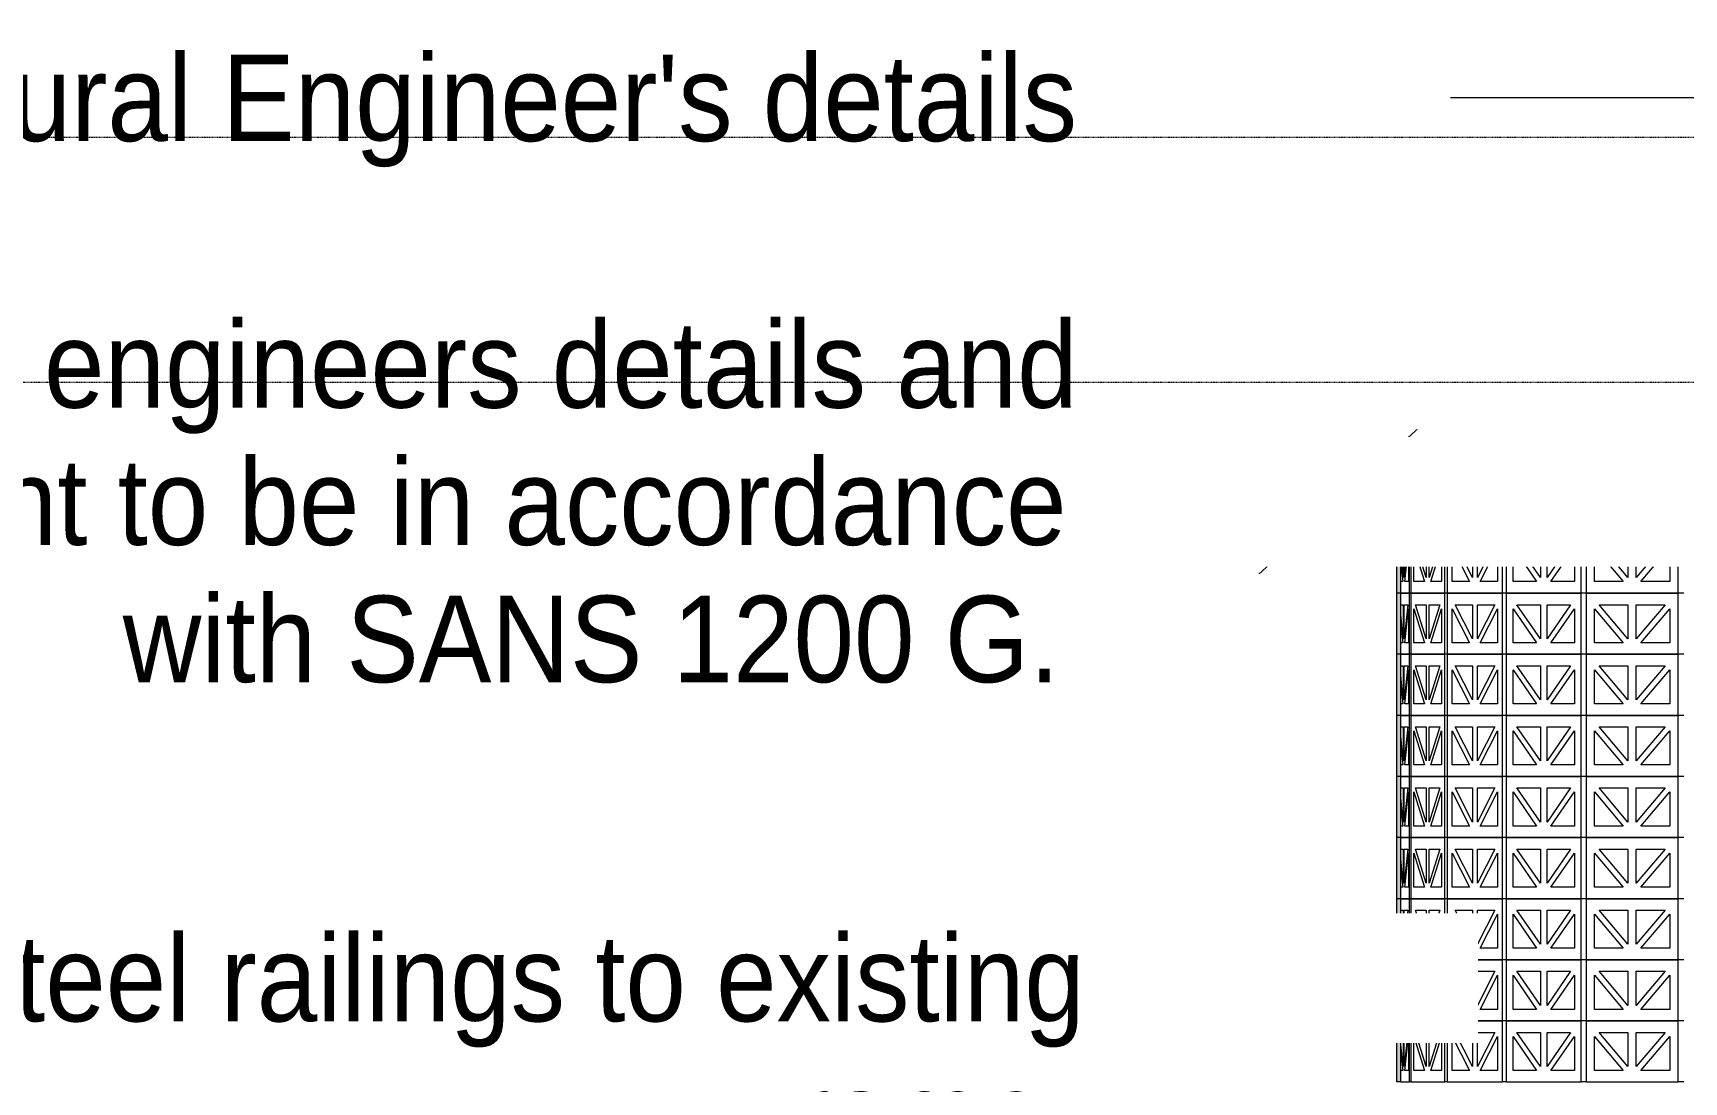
# Model space of a CAD drawing. Header units: millimetres. Extents: x -12186 to 152825, y -4386 to 9463.
# Drawn here: x -5651 to -2787, y 1166 to 2986 of the extents above; entities that cross this region are included whole.
import ezdxf

# ---------------------------------------------------------------- set-up
doc = ezdxf.new("R2010")
doc.units = ezdxf.units.MM
doc.linetypes.add('1000 Dashed', pattern=[2, 1, -1])
for name, color, linetype, lineweight in [('A-FLOR-LEVL', 51, 'Continuous', 5), ('A-GLAZ-CURT', 52, 'Continuous', 5), ('G-ANNO-TEXT', 231, 'Continuous', 5)]:
    doc.layers.add(name, color=color, linetype=linetype, lineweight=lineweight)
doc.styles.add('Arial_4', font='arial.ttf', dxfattribs={"width": 0.9, "height": 150})

# ---------------------------------------------------------------- blocks, each defined once
blk = doc.blocks.new('System Panel - Glazed-V4-Section A-A')
at = {"layer": 'A-GLAZ-CURT'}
blk.add_hatch(color=256, dxfattribs=at).paths.add_polyline_path([(-3285.3, 106), (-3278.8, 106), (-3278.8, 212), (-3285.3, 212), (-3285.3, 122.4)])
for p, q in [((-3285.3, 106), (-3285.3, 212)), ((-3278.8, 212), (-3285.3, 212)), ((-3278.8, 212), (-3278.8, 106)), ((-3278.8, 106), (-3285.3, 106))]:
    blk.add_line(p, q, dxfattribs=at)
blk = doc.blocks.new('System Panel - Glazed-1053836-Section A-A')
at = {"layer": 'A-GLAZ-CURT'}
blk.add_hatch(color=256, dxfattribs=at).paths.add_polyline_path([(-3278.8, 2120), (-3278.8, 2125), (-3285.3, 2125), (-3285.3, 2120)])
for p, q in [((-3285.3, 2120), (-3285.3, 2125)), ((-3278.8, 2125), (-3285.3, 2125)), ((-3278.8, 2120), (-3285.3, 2120)), ((-3278.8, 2125), (-3278.8, 2120))]:
    blk.add_line(p, q, dxfattribs=at)
blk = doc.blocks.new('The BREEZEBLOCK Family1 - The BREEZEBLOCK Family1-V77-Section A-A')
at = {"layer": 'A-GLAZ-CURT'}
for p, q in [((-3263.4, 1272), (-3278.6, 1272)), ((-3263.4, 1166), (-3263.4, 1272)), ((-3261.1, 1272), (-3263.4, 1272)), ((-3274.2, 1192.9), (-3278.8, 1236.1)), ((-3278.6, 1252), (-3274.2, 1252)), ((-3274.2, 1252), (-3274.2, 1192.9)), ((-3272.4, 1192.9), (-3272.4, 1252)), ((-3272.4, 1252), (-3266.2, 1252)), ((-3266.3, 1251.3), (-3272.4, 1192.9)), ((-3271.4, 1186), (-3265.2, 1245.1)), ((-3265.2, 1245.1), (-3265.2, 1186)), ((-3278.6, 1218.5), (-3275.2, 1186)), ((-3275.2, 1186), (-3278.6, 1186)), ((-3265.2, 1186), (-3271.4, 1186)), ((-3278.6, 1166), (-3263.4, 1166)), ((-3261.1, 1166), (-3263.4, 1166))]:
    blk.add_line(p, q, dxfattribs=at)
blk = doc.blocks.new('The BREEZEBLOCK Family1 - The BREEZEBLOCK Family1-V15-Section A-A')
at = {"layer": 'A-GLAZ-CURT'}
for p, q in [((-3261.1, 212), (-3261.1, 106)), ((-3202.4, 212), (-3261.1, 212)), ((-3202.4, 106), (-3202.4, 212)), ((-3197.9, 212), (-3202.4, 212)), ((-3255.8, 126), (-3255.8, 185.1)), ((-3255.8, 185.1), (-3237.4, 126)), ((-3252.9, 192), (-3234.4, 192)), ((-3234.4, 132.9), (-3252.9, 192)), ((-3234.4, 192), (-3234.4, 132.9)), ((-3229.1, 132.9), (-3229.1, 192)), ((-3229.1, 192), (-3210.7, 192)), ((-3210.7, 192), (-3229.1, 132.9)), ((-3226.2, 126), (-3207.7, 185.1)), ((-3207.7, 185.1), (-3207.7, 126)), ((-3237.4, 126), (-3255.8, 126)), ((-3207.7, 126), (-3226.2, 126)), ((-3261.1, 106), (-3202.4, 106)), ((-3197.9, 106), (-3202.4, 106))]:
    blk.add_line(p, q, dxfattribs=at)
blk = doc.blocks.new('The BREEZEBLOCK Family1 - The BREEZEBLOCK Family1-V69-Section A-A')
at = {"layer": 'A-GLAZ-CURT'}
for p, q in [((-3197.9, 954), (-3197.9, 848)), ((-3102.1, 954), (-3197.9, 954)), ((-3102.1, 848), (-3102.1, 954)), ((-3095.5, 954), (-3102.1, 954)), ((-3189.2, 868), (-3189.2, 927.1)), ((-3189.2, 927.1), (-3159.2, 868)), ((-3184.4, 934), (-3154.4, 934)), ((-3154.3, 874.9), (-3184.4, 934)), ((-3154.3, 934), (-3154.3, 874.9)), ((-3145.7, 874.9), (-3145.7, 934)), ((-3145.7, 934), (-3115.6, 934)), ((-3115.6, 934), (-3145.7, 874.9)), ((-3140.8, 868), (-3110.7, 927.1)), ((-3110.7, 927.1), (-3110.7, 868)), ((-3159.2, 868), (-3189.2, 868)), ((-3110.7, 868), (-3140.8, 868)), ((-3197.9, 848), (-3102.1, 848)), ((-3095.5, 848), (-3102.1, 848))]:
    blk.add_line(p, q, dxfattribs=at)
blk = doc.blocks.new('The BREEZEBLOCK Family1 - The BREEZEBLOCK Family1-V70-Section A-A')
at = {"layer": 'A-GLAZ-CURT'}
for p, q in [((-3095.5, 954), (-3095.5, 848)), ((-2965.7, 954), (-3095.5, 954)), ((-2965.7, 848), (-2965.7, 954)), ((-2957.2, 954), (-2965.7, 954)), ((-3083.8, 868), (-3083.8, 927.1)), ((-3083.8, 927.1), (-3043, 868)), ((-3077.2, 934), (-3036.4, 934)), ((-3036.4, 874.9), (-3077.2, 934)), ((-3036.4, 934), (-3036.4, 874.9)), ((-3024.7, 874.9), (-3024.7, 934)), ((-3024.7, 934), (-2984, 934)), ((-2984, 934), (-3024.7, 874.9)), ((-3018.2, 868), (-2977.4, 927.1)), ((-2977.4, 927.1), (-2977.4, 868)), ((-3043, 868), (-3083.8, 868)), ((-2977.4, 868), (-3018.2, 868)), ((-3095.5, 848), (-2965.7, 848)), ((-2957.2, 848), (-2965.7, 848))]:
    blk.add_line(p, q, dxfattribs=at)
blk = doc.blocks.new('The BREEZEBLOCK Family1 - The BREEZEBLOCK Family1-V71-Section A-A')
at = {"layer": 'A-GLAZ-CURT'}
for p, q in [((-2957.2, 954), (-2957.2, 848)), ((-2797.5, 954), (-2957.2, 954)), ((-2797.5, 848), (-2797.5, 954)), ((-2787.4, 954), (-2797.5, 954)), ((-2942.8, 868), (-2942.8, 927.1)), ((-2942.8, 927.1), (-2892.6, 868)), ((-2934.7, 934), (-2884.5, 934)), ((-2884.5, 874.9), (-2934.7, 934)), ((-2884.5, 934), (-2884.5, 874.9)), ((-2870.1, 874.9), (-2870.1, 934)), ((-2870.1, 934), (-2820, 934)), ((-2820, 934), (-2870.1, 874.9)), ((-2862, 868), (-2811.9, 927.1)), ((-2811.9, 927.1), (-2811.9, 868)), ((-2892.6, 868), (-2942.8, 868)), ((-2811.9, 868), (-2862, 868)), ((-2957.2, 848), (-2797.5, 848)), ((-2787.4, 848), (-2797.5, 848))]:
    blk.add_line(p, q, dxfattribs=at)
blk = doc.blocks.new('The BREEZEBLOCK Family1 - The BREEZEBLOCK Family1-V78-Section A-A')
at = {"layer": 'A-GLAZ-CURT'}
for p, q in [((-3263.4, 1378), (-3278.6, 1378)), ((-3263.4, 1272), (-3263.4, 1378)), ((-3261.1, 1378), (-3263.4, 1378)), ((-3278.6, 1358), (-3274.2, 1358)), ((-3274.2, 1358), (-3274.2, 1298.9)), ((-3272.4, 1298.9), (-3272.4, 1358)), ((-3272.4, 1358), (-3266.2, 1358)), ((-3266.2, 1358), (-3272.4, 1298.9)), ((-3271.4, 1292), (-3265.2, 1350.9)), ((-3265.2, 1351.1), (-3265.2, 1292)), ((-3274.2, 1298.9), (-3278.6, 1341)), ((-3278.6, 1324.5), (-3275.2, 1292)), ((-3275.2, 1292), (-3278.6, 1292)), ((-3265.2, 1292), (-3271.4, 1292)), ((-3278.6, 1272), (-3263.4, 1272)), ((-3261.1, 1272), (-3263.4, 1272))]:
    blk.add_line(p, q, dxfattribs=at)
blk = doc.blocks.new('The BREEZEBLOCK Family1 - The BREEZEBLOCK Family1-V14-Section A-A')
at = {"layer": 'A-GLAZ-CURT'}
for p, q in [((-3263.4, 212), (-3278.6, 212)), ((-3263.4, 106), (-3263.4, 212)), ((-3261.1, 212), (-3263.4, 212)), ((-3278.6, 192), (-3274.2, 192)), ((-3274.2, 132.9), (-3278.6, 175)), ((-3274.2, 192), (-3274.2, 132.9)), ((-3272.4, 132.9), (-3272.4, 192)), ((-3272.4, 192), (-3266.2, 192)), ((-3266.2, 192), (-3272.4, 132.9)), ((-3271.4, 126), (-3265.2, 185.1)), ((-3265.2, 185.1), (-3265.2, 126)), ((-3278.6, 158.5), (-3275.2, 126)), ((-3275.2, 126), (-3278.6, 126)), ((-3265.2, 126), (-3271.4, 126)), ((-3278.6, 106), (-3263.4, 106)), ((-3261.1, 106), (-3263.4, 106))]:
    blk.add_line(p, q, dxfattribs=at)
blk = doc.blocks.new('The BREEZEBLOCK Family1 - The BREEZEBLOCK Family1-V80-Section A-A')
at = {"layer": 'A-GLAZ-CURT'}
for p, q in [((-3263.4, 1802), (-3278.6, 1802)), ((-3278.6, 1782), (-3274.2, 1782)), ((-3274.2, 1782), (-3274.2, 1722.9)), ((-3272.4, 1722.9), (-3272.4, 1782)), ((-3272.4, 1782), (-3266.2, 1782)), ((-3266.2, 1782), (-3272.4, 1722.9)), ((-3263.4, 1696), (-3263.4, 1802)), ((-3261.1, 1802), (-3263.4, 1802)), ((-3274.2, 1722.9), (-3278.7, 1765.9)), ((-3278.6, 1748.5), (-3275.2, 1716)), ((-3271.4, 1716), (-3265.2, 1775.1)), ((-3265.2, 1775.1), (-3265.2, 1716)), ((-3275.2, 1716), (-3278.6, 1716)), ((-3278.6, 1696), (-3263.4, 1696)), ((-3265.2, 1716), (-3271.4, 1716)), ((-3261.1, 1696), (-3263.4, 1696))]:
    blk.add_line(p, q, dxfattribs=at)
blk = doc.blocks.new('The BREEZEBLOCK Family1 - The BREEZEBLOCK Family1-V81-Section A-A')
at = {"layer": 'A-GLAZ-CURT'}
for p, q in [((-3261.1, 1802), (-3261.1, 1696)), ((-3202.4, 1802), (-3261.1, 1802)), ((-3252.9, 1782), (-3234.4, 1782)), ((-3234.4, 1722.9), (-3252.9, 1782)), ((-3234.4, 1782), (-3234.4, 1722.9)), ((-3229.1, 1722.9), (-3229.1, 1782)), ((-3229.1, 1782), (-3210.7, 1782)), ((-3210.7, 1782), (-3229.1, 1722.9)), ((-3202.4, 1696), (-3202.4, 1802)), ((-3197.9, 1802), (-3202.4, 1802)), ((-3255.8, 1716), (-3255.8, 1775.1)), ((-3255.8, 1775.1), (-3237.4, 1716.1)), ((-3226.2, 1716), (-3207.7, 1775.1)), ((-3207.7, 1775.1), (-3207.7, 1716)), ((-3261.1, 1696), (-3202.4, 1696)), ((-3237.4, 1716), (-3255.8, 1716)), ((-3207.7, 1716), (-3226.2, 1716)), ((-3197.9, 1696), (-3202.4, 1696))]:
    blk.add_line(p, q, dxfattribs=at)
blk = doc.blocks.new('System Panel - Glazed-1053772-Section A-A')
at = {"layer": 'A-GLAZ-CURT'}
blk.add_hatch(color=256, dxfattribs=at).paths.add_polyline_path([(-3197.9, 2120), (-3194, 2120), (-3194, 2125), (-3213.7, 2125), (-3212.7, 2120), (-3202.4, 2120)])
for p, q in [((-3194, 2125), (-3213.7, 2125)), ((-3213.7, 2125), (-3213.7, 2120)), ((-3194, 2120), (-3194, 2125))]:
    blk.add_line(p, q, dxfattribs=at)
blk = doc.blocks.new('System Panel - Glazed-1053709-Section A-A')
at = {"layer": 'A-GLAZ-CURT'}
for points in [[(-3145.7, 2120), (-3135.2, 2120), (-3135.2, 2125), (-3193.9, 2125), (-3193.9, 2120), (-3154.3, 2120)], [(-3135.2, 2120), (-3135, 2120), (-3135.2, 2125)]]:
    blk.add_hatch(color=256, dxfattribs=at).paths.add_polyline_path(points)
for p, q in [((-3135.2, 2125), (-3193.9, 2125)), ((-3193.9, 2125), (-3193.9, 2120)), ((-3135.2, 2120), (-3135.2, 2125))]:
    blk.add_line(p, q, dxfattribs=at)
blk = doc.blocks.new('System Panel - Glazed-V87-Section A-A')
at = {"layer": 'A-GLAZ-CURT'}
for points in [[(-3083.8, 2120), (-3039.2, 2120), (-3039.2, 2125), (-3135, 2125), (-3135, 2120), (-3085.5, 2120)], [(-3039.2, 2120), (-3038.9, 2120), (-3039.2, 2125)]]:
    blk.add_hatch(color=256, dxfattribs=at).paths.add_polyline_path(points)
for p, q in [((-3039.2, 2125), (-3135, 2125)), ((-3135, 2125), (-3135, 2120)), ((-3039.2, 2120), (-3039.2, 2125))]:
    blk.add_line(p, q, dxfattribs=at)
blk = doc.blocks.new('System Panel - Glazed-V88-Section A-A')
at = {"layer": 'A-GLAZ-CURT'}
for points in [[(-2942.8, 2120), (-2909.1, 2120), (-2909.1, 2125), (-3038.9, 2125), (-3038.9, 2120), (-2947.8, 2120)], [(-2909.1, 2120), (-2908.7, 2120), (-2909.1, 2125)]]:
    blk.add_hatch(color=256, dxfattribs=at).paths.add_polyline_path(points)
for p, q in [((-2909.1, 2125), (-3038.9, 2125)), ((-3038.9, 2125), (-3038.9, 2120)), ((-2909.1, 2120), (-2909.1, 2125))]:
    blk.add_line(p, q, dxfattribs=at)
blk = doc.blocks.new('System Panel - Glazed-V89-Section A-A')
at = {"layer": 'A-GLAZ-CURT'}
for points in [[(-2868.1, 2120), (-2749, 2120), (-2749, 2125), (-2908.7, 2125), (-2908.7, 2120), (-2870.1, 2120)], [(-2749, 2120), (-2748.6, 2120), (-2749, 2125)]]:
    blk.add_hatch(color=256, dxfattribs=at).paths.add_polyline_path(points)
for p, q in [((-2749, 2125), (-2908.7, 2125)), ((-2908.7, 2125), (-2908.7, 2120)), ((-2749, 2120), (-2749, 2125))]:
    blk.add_line(p, q, dxfattribs=at)

msp = doc.modelspace()

# ---------------------------------------------------------------- linework, layer by layer
at = {"layer": 'G-ANNO-TEXT', "color": 7}
for p, q in [((-942.1, 2873.2), (-3647.2, 2873.2)), ((-3083.8, 2450.3), (-3647.2, 1934.5)), ((-1053.6, 2450.3), (-3083.8, 2450.3))]:
    msp.add_line(p, q, dxfattribs=at)

# ---------------------------------------------------------------- block references
at = {"layer": 'A-GLAZ-CURT'}
for name, p in [('System Panel - Glazed-1053836-Section A-A', (0, 0)), ('System Panel - Glazed-V4-Section A-A', (0, 1908)), ('The BREEZEBLOCK Family1 - The BREEZEBLOCK Family1-V14-Section A-A', (0, 1908)), ('The BREEZEBLOCK Family1 - The BREEZEBLOCK Family1-V15-Section A-A', (0, 1908)), ('System Panel - Glazed-1053772-Section A-A', (0, 0)), ('The BREEZEBLOCK Family1 - The BREEZEBLOCK Family1-V69-Section A-A', (0, 1166)), ('System Panel - Glazed-1053709-Section A-A', (0, 0)), ('System Panel - Glazed-V87-Section A-A', (0, 0)), ('The BREEZEBLOCK Family1 - The BREEZEBLOCK Family1-V70-Section A-A', (0, 1166)), ('System Panel - Glazed-V88-Section A-A', (0, 0)), ('The BREEZEBLOCK Family1 - The BREEZEBLOCK Family1-V71-Section A-A', (0, 1166)), ('System Panel - Glazed-V89-Section A-A', (0, 0)), ('System Panel - Glazed-V4-Section A-A', (0, 1802)), ('The BREEZEBLOCK Family1 - The BREEZEBLOCK Family1-V14-Section A-A', (0, 1802)), ('The BREEZEBLOCK Family1 - The BREEZEBLOCK Family1-V15-Section A-A', (0, 1802)), ('The BREEZEBLOCK Family1 - The BREEZEBLOCK Family1-V69-Section A-A', (0, 1060)), ('The BREEZEBLOCK Family1 - The BREEZEBLOCK Family1-V70-Section A-A', (0, 1060)), ('The BREEZEBLOCK Family1 - The BREEZEBLOCK Family1-V71-Section A-A', (0, 1060)), ('System Panel - Glazed-V4-Section A-A', (0, 1696)), ('The BREEZEBLOCK Family1 - The BREEZEBLOCK Family1-V14-Section A-A', (0, 1696)), ('The BREEZEBLOCK Family1 - The BREEZEBLOCK Family1-V15-Section A-A', (0, 1696)), ('The BREEZEBLOCK Family1 - The BREEZEBLOCK Family1-V69-Section A-A', (0, 954)), ('The BREEZEBLOCK Family1 - The BREEZEBLOCK Family1-V70-Section A-A', (0, 954)), ('The BREEZEBLOCK Family1 - The BREEZEBLOCK Family1-V71-Section A-A', (0, 954)), ('System Panel - Glazed-V4-Section A-A', (0, 1590)), ('The BREEZEBLOCK Family1 - The BREEZEBLOCK Family1-V80-Section A-A', (0, 0)), ('The BREEZEBLOCK Family1 - The BREEZEBLOCK Family1-V81-Section A-A', (0, 0)), ('The BREEZEBLOCK Family1 - The BREEZEBLOCK Family1-V69-Section A-A', (0, 848)), ('The BREEZEBLOCK Family1 - The BREEZEBLOCK Family1-V70-Section A-A', (0, 848)), ('The BREEZEBLOCK Family1 - The BREEZEBLOCK Family1-V71-Section A-A', (0, 848)), ('System Panel - Glazed-V4-Section A-A', (0, 1484)), ('The BREEZEBLOCK Family1 - The BREEZEBLOCK Family1-V14-Section A-A', (0, 1484)), ('The BREEZEBLOCK Family1 - The BREEZEBLOCK Family1-V15-Section A-A', (0, 1484)), ('The BREEZEBLOCK Family1 - The BREEZEBLOCK Family1-V69-Section A-A', (0, 742)), ('The BREEZEBLOCK Family1 - The BREEZEBLOCK Family1-V70-Section A-A', (0, 742)), ('The BREEZEBLOCK Family1 - The BREEZEBLOCK Family1-V71-Section A-A', (0, 742)), ('System Panel - Glazed-V4-Section A-A', (0, 1378)), ('The BREEZEBLOCK Family1 - The BREEZEBLOCK Family1-V14-Section A-A', (0, 1378)), ('The BREEZEBLOCK Family1 - The BREEZEBLOCK Family1-V15-Section A-A', (0, 1378)), ('The BREEZEBLOCK Family1 - The BREEZEBLOCK Family1-V69-Section A-A', (0, 636)), ('The BREEZEBLOCK Family1 - The BREEZEBLOCK Family1-V70-Section A-A', (0, 636)), ('The BREEZEBLOCK Family1 - The BREEZEBLOCK Family1-V71-Section A-A', (0, 636)), ('System Panel - Glazed-V4-Section A-A', (0, 1272)), ('The BREEZEBLOCK Family1 - The BREEZEBLOCK Family1-V14-Section A-A', (0, 1272)), ('The BREEZEBLOCK Family1 - The BREEZEBLOCK Family1-V15-Section A-A', (0, 1272)), ('The BREEZEBLOCK Family1 - The BREEZEBLOCK Family1-V69-Section A-A', (0, 530)), ('The BREEZEBLOCK Family1 - The BREEZEBLOCK Family1-V70-Section A-A', (0, 530)), ('The BREEZEBLOCK Family1 - The BREEZEBLOCK Family1-V71-Section A-A', (0, 530)), ('System Panel - Glazed-V4-Section A-A', (0, 1166)), ('The BREEZEBLOCK Family1 - The BREEZEBLOCK Family1-V78-Section A-A', (0, 0)), ('The BREEZEBLOCK Family1 - The BREEZEBLOCK Family1-V15-Section A-A', (0, 1166)), ('The BREEZEBLOCK Family1 - The BREEZEBLOCK Family1-V69-Section A-A', (0, 424)), ('The BREEZEBLOCK Family1 - The BREEZEBLOCK Family1-V70-Section A-A', (0, 424)), ('The BREEZEBLOCK Family1 - The BREEZEBLOCK Family1-V71-Section A-A', (0, 424)), ('System Panel - Glazed-V4-Section A-A', (0, 1060)), ('The BREEZEBLOCK Family1 - The BREEZEBLOCK Family1-V77-Section A-A', (0, 0)), ('The BREEZEBLOCK Family1 - The BREEZEBLOCK Family1-V15-Section A-A', (0, 1060)), ('The BREEZEBLOCK Family1 - The BREEZEBLOCK Family1-V69-Section A-A', (0, 318)), ('The BREEZEBLOCK Family1 - The BREEZEBLOCK Family1-V70-Section A-A', (0, 318)), ('The BREEZEBLOCK Family1 - The BREEZEBLOCK Family1-V71-Section A-A', (0, 318))]:
    msp.add_blockref(name, p, dxfattribs=at)

# ---------------------------------------------------------------- next in the draw order: texts
at = {"layer": 'G-ANNO-TEXT', "color": 7, "char_height": 150, "attachment_point": 1, "style": 'Arial_4', "bg_fill": 3, "box_fill_scale": 1.25, "bg_fill_color": 256, "bg_fill_true_color": 13158600, "bg_fill_transparency": 0}
for s, insert, width in [("as per Structural Engineer's details", (-6758.5, 2948.2), 3528.227), ('New reinforced concrete ring beam to structural engineers details and ', (-9656.4, 2485.7), 7034.808), ('New stainless steel railings to existing ', (-6991.9, 1421.1), 3809.619)]:
    msp.add_mtext(s, dxfattribs=dict(at, insert=insert, width=width))

# ---------------------------------------------------------------- next in the draw order: linework, layer by layer
at = {"layer": 'A-FLOR-LEVL', "linetype": '1000 Dashed'}
for p, q in [((-12186, 2805), (32340.6, 2805)), ((-12186, 2380), (31070.6, 2380))]:
    msp.add_line(p, q, dxfattribs=at)

# ---------------------------------------------------------------- next in the draw order: texts
at = {"layer": 'G-ANNO-TEXT', "color": 7, "char_height": 150, "attachment_point": 1, "style": 'Arial_4', "bg_fill": 3, "box_fill_scale": 1.25, "bg_fill_color": 256, "bg_fill_true_color": 13158600, "bg_fill_transparency": 0}
for s, insert, width in [('specifications.Concrete, formwork & reinforcement to be in accordance ', (-9769.5, 2247.6), 7171.896), ('ramp.', (-4330.8, 1183), 584.43)]:
    msp.add_mtext(s, dxfattribs=dict(at, insert=insert, width=width))

# ---------------------------------------------------------------- next in the draw order: texts
at = {"layer": 'G-ANNO-TEXT', "color": 7, "insert": (-5495.1, 2009.5), "char_height": 150, "width": 1991.392, "attachment_point": 1, "style": 'Arial_4', "bg_fill": 3, "box_fill_scale": 1.25, "bg_fill_color": 256, "bg_fill_true_color": 13158600, "bg_fill_transparency": 0}
msp.add_mtext('with SANS 1200 G.', dxfattribs=at)

doc.saveas('drawing.dxf')
